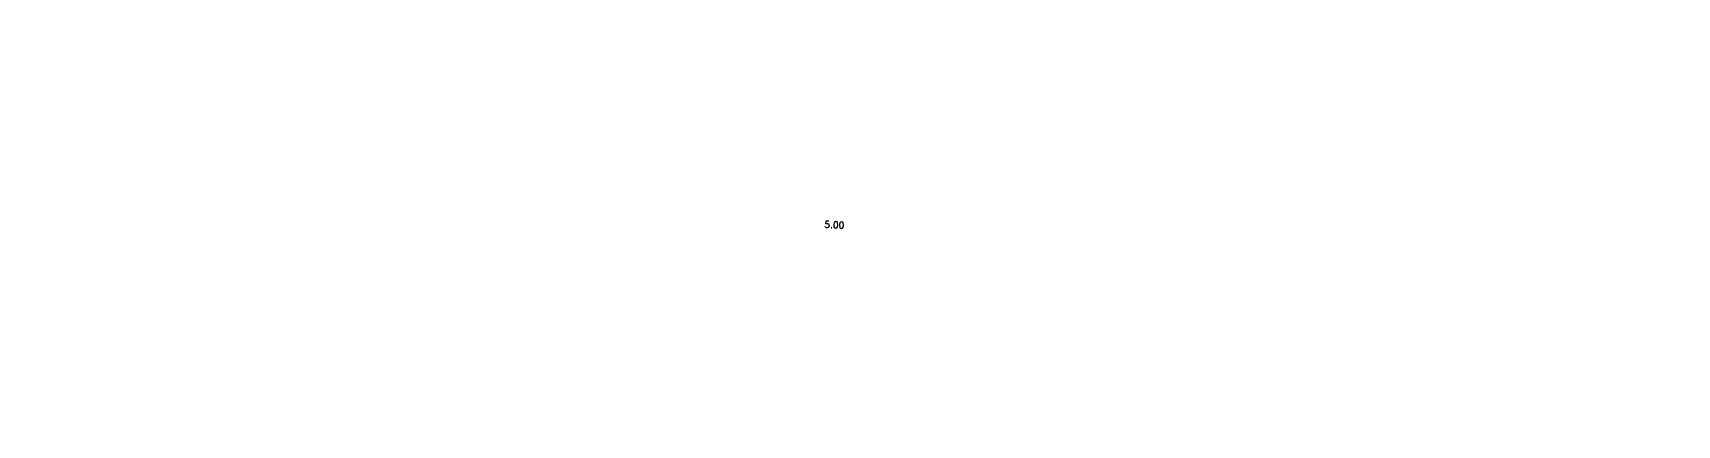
# Model space of a CAD drawing. Header units: millimetres. Extents: x -361192058 to 101130107379, y -14071650034 to 19218552450.
# Drawn here: x -358097045 to -358096861.8, y 73318960.6 to 73319004.3 of the extents above; entities that cross this region are included whole.
import ezdxf
from ezdxf.enums import TextEntityAlignment as Align

# ---------------------------------------------------------------- set-up
doc = ezdxf.new("R2010")
doc.units = ezdxf.units.MM
doc.header["$LTSCALE"] = 0.5
doc.layers.add('02', color=2, linetype='Continuous')
doc.layers.add('Cota', color=8, linetype='Continuous')
doc.styles.add('ROMANS', font='romans', dxfattribs={"height": 0.1})
doc.styles.get("Standard").update_dxf_attribs({"font": 'txt.shx', "height": 0.12})
doc.dimstyles.new('BOLA100', dxfattribs={"dimscale": 0, "dimtxt": 1.9, "dimasz": 0.18, "dimexe": 0.18, "dimexo": 0.063, "dimgap": 0, "dimtad": 1, "dimzin": 4, "dimdsep": 46, "dimtxsty": 'ROMANS', "dimcen": 0.09, "dimse1": 1, "dimse2": 1, "dimsd1": 1, "dimsd2": 1, "dimclrt": 256, "dimaunit": 1, "dimadec": 4, "dimazin": 0, "dimtfac": 1.2, "dimtix": 1, "dimtmove": 2, "dimatfit": 3, "dimfxl": 0, "dimtvp": 2, "dimtolj": 1, "dimtzin": 4, "dimarcsym": 0})

# ---------------------------------------------------------------- blocks, each defined once
blk = doc.blocks.new('*D766')
at = {"layer": 'Defpoints', "color": 0, "transparency": 16777216}
for p in [(4782267.4119, 6142213.2678), (4782271.3571, 6142210.1959), (4782271.3571, 6142210.1959)]:
    blk.add_point(p, dxfattribs=at)
at = {"layer": 'Cota', "transparency": 16777216, "insert": (4782269.4152, 6142211.7713), "char_height": 0.1, "attachment_point": 5, "rotation": 322.0936, "style": 'ROMANS'}
blk.add_mtext('\\A1;5.00', dxfattribs=at)
blk = doc.blocks.new('APROVADO QUADRA 21.2 MBVII')
at = {"color": 0, "lineweight": 13, "flags": 8}
for p in [(4700.7247, 2280.1125), (4699.5738, 2277.8964), (4702.3546, 2276.195), (4703.6722, 2274.085), (4699.8445, 2272.2194), (4703.0488, 2270.137), (4703.0877, 2267.9803), (4700.6523, 2261.5216), (4700.7007, 2257.1593)]:
    blk.add_attdef('NIVEL', p, '', height=0.075, dxfattribs=at)
for rotation, width, p in [(90, 0.8, (4700.8205, 2275.7521)), (270, 0.6, (4703.8437, 2274.9021)), (90, 0.8, (4701.5575, 2268.5021)), (180, 0.6, (4651.1817, 2236.1931))]:
    blk.add_attdef('$PORTA', text='', height=0.09, rotation=rotation, dxfattribs=dict(at, width=width)).set_placement(p, align=Align.MIDDLE)
for p in [(4654.176, 2240.463), (4648.499, 2240.1923), (4637.8012, 2239.3845), (4633.4388, 2239.3361), (4656.3921, 2239.3121), (4652.4746, 2237.6822), (4646.4166, 2236.988), (4644.2598, 2236.9491), (4650.3646, 2236.3646)]:
    blk.add_attdef('NIVEL', p, '', height=0.075, rotation=270, dxfattribs=at)
at = {"color": 0, "lineweight": 13, "width": 0.8, "flags": 8}
for p in [(4652.0317, 2239.2163), (4644.7817, 2238.4793)]:
    blk.add_attdef('$PORTA', text='', height=0.09, dxfattribs=at).set_placement(p, align=Align.MIDDLE)
at = {"layer": 'Cota'}
dim = blk.add_aligned_dim(p1=(4782267.4119, 6142213.2678), p2=(4782271.3571, 6142210.1959), distance=0, dimstyle='BOLA100', override={"dimscale": 1}, dxfattribs=at)
dim.commit()
dim.dimension.update_dxf_attribs({"geometry": '*D766', "text_midpoint": (4782269.4152, 6142211.7713)})

msp = doc.modelspace()

# ---------------------------------------------------------------- block references
at = {"layer": '02', "color": 0, "lineweight": 30, "xscale": -4.574818403918471, "yscale": -59.40450511825884, "zscale": 4.574818403918471, "rotation": 261.8606972171988}
msp.add_blockref('APROVADO QUADRA 21.2 MBVII', (5129.041, 2225.201), dxfattribs=at)

doc.saveas('drawing.dxf')
